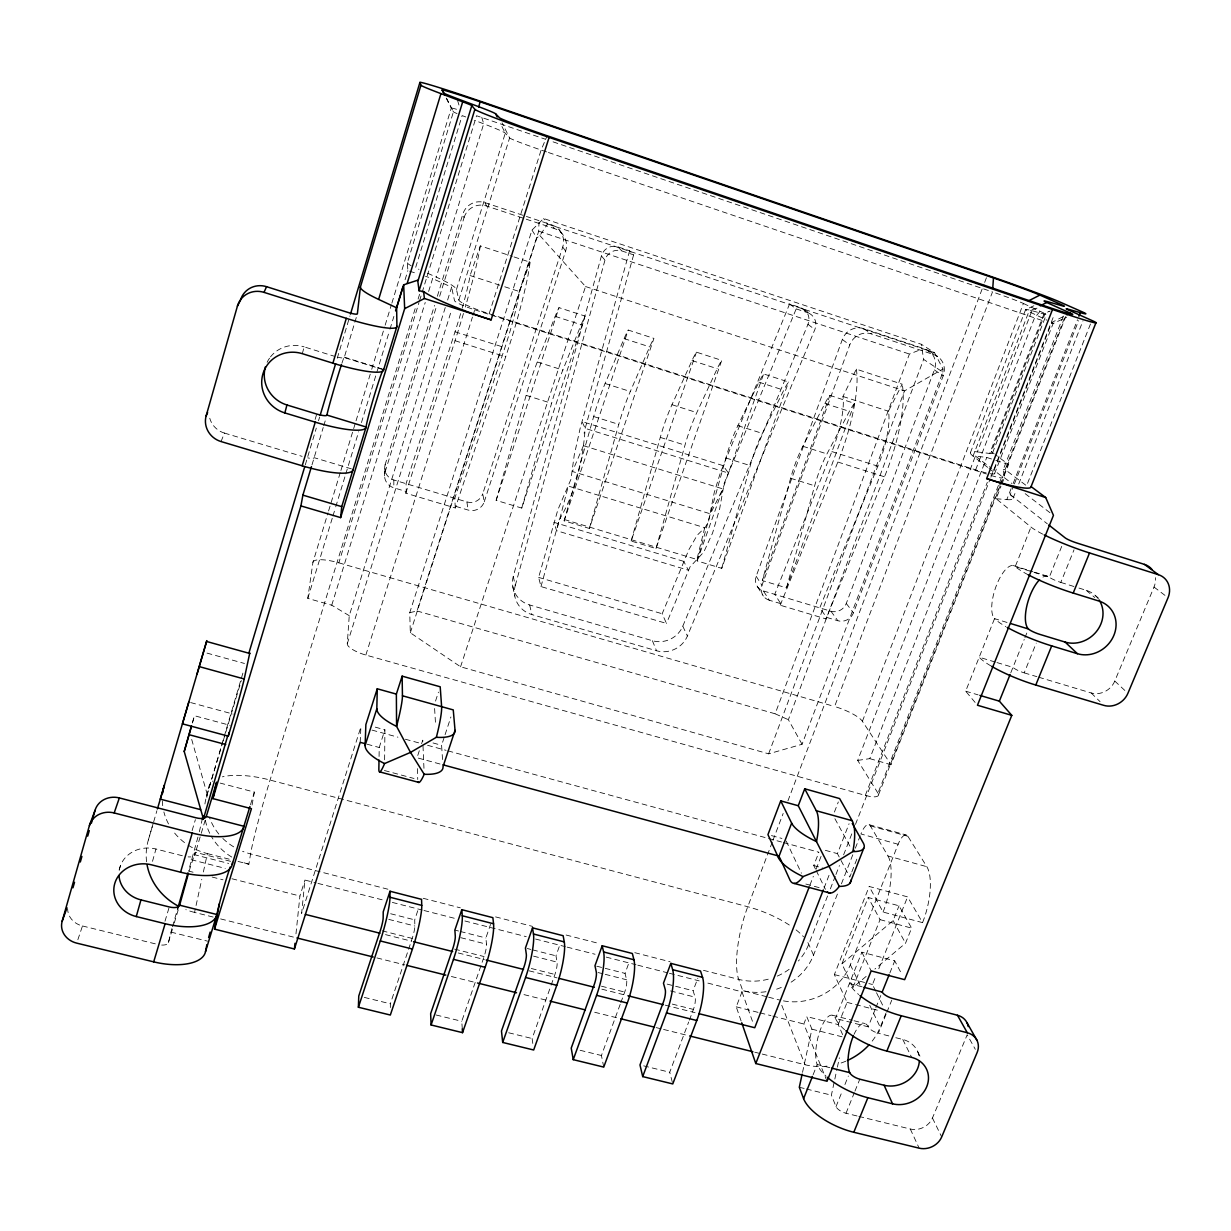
<?xml version="1.0" encoding="UTF-8"?>
<svg xmlns="http://www.w3.org/2000/svg" width="1231" height="1231" viewBox="0 0 1231 1231"><rect width="100%" height="100%" fill="white"/><g stroke="black" fill="none" stroke-linecap="round" stroke-linejoin="round"><path stroke-width="0.75" stroke-dasharray="5 3.75" d="M390.35 1007.543L390.35 1003.788L407.953 951.132M384.626 759.804L384.903 729.783L371.054 725.998M514.066 256.956L530.053 262.203A85.278 8.309 -73 0 1 505.695 356.775L455.285 507.988L405.784 493.185L406.292 491.538L393.843 487.815A13.049 12.649 7.4 0 1 385.103 471.981L385.211 464.395L434.512 305.411M384.549 475.905L384.672 468.257M379.071 756.465L379.225 747.494L384.903 729.783M942.884 372.131L942.977 369.008L934.498 352.651L921.311 344.265L543.61 218.502L531.977 230.105L409.738 612.699L410.323 632.78L460.563 666.787L768.621 753.834L802.058 744.278L942.884 372.131L923.619 359.39L921.311 344.265M409.738 612.699L417.017 610.961L538.716 231.151L538.993 222.211M360.206 742.339L360.868 727.059L301.626 913.464L304.949 880.057L316.105 882.919M230.582 861.315L195.221 852.267L194.79 854.791A9.725 3.985 14.4 0 1 188.112 856.899M998.418 485.368L877.965 793.179A18.557 5.201 21.6 0 1 865.316 795.38L365.838 655.046A19.542 5.786 17.1 0 1 347.28 643.721L349.25 615.685L445.33 307.335M295.979 933.852L299.902 896.014L304.949 880.057M629.61 250.77L580.109 428.557L574.215 455.27L570.969 479.259L557.874 509.726L538.624 577.385L540.994 586.587L666.479 623.425L662.17 613.761L689.021 549.38L697.131 535.316L705.455 527.114L708.548 521.375L714.272 492.415L720.52 472.319L789.594 303.98L800.796 307.704L807.567 312.674A13.11 12.525 -54.8 0 1 814.845 329.554L687.406 636.012A24.897 23.558 -23.7 0 1 656.523 650.753L531.869 614.561A25.266 24.174 -13.5 0 1 515.25 585.587L513.281 576.385L601.42 255.956A13.11 12.879 -71.6 0 1 617.977 246.892L629.61 250.77L633.626 254.863L585.171 428.373C582.94 460.086 575.862 492.323 559.197 519.821M349.25 615.685L331.739 605.206L307.781 598.374L312.905 562.444L328.031 512.773M584.156 433.22L584.34 432.05M238.045 861.438L248.877 864.208L250.585 853.929A59.365 2.985 -74 0 1 270.081 780.054L415.847 306.411M252.093 804.997L254.355 792.087L220.211 783.101M1063.415 316.059L1003.296 469.426L1004.373 477.705L1001.619 484.706M857.022 1115.963L846.005 1113.255A8.94 3.755 24.5 0 1 836.018 1106.623L831.387 1095.175L836.988 1069M837.388 1067.139L839.373 1057.798M558.489 522.729L540.994 586.587M213.163 917.064L194.56 912.417L201.776 879.319M203.377 871.963L207.393 853.591A60.858 55.518 3.7 0 1 187.25 844.558M802.535 1072.339L811.921 1029.162L806.736 1016.575L838.219 1024.592L843.081 1035.656M557.52 527.176L559.366 519.313M199.314 831.787L202.207 819.415M197.96 837.049L188.497 871.04L193.944 872.425M204.931 803.966A60.411 55.195 1.6 0 1 206.608 796.211L243.03 672.634M161.692 945.069A9.602 4.355 13.8 0 0 168.401 942.561L171.94 928.513M302.334 353.682L304.103 346.85L334.063 356.174M515.25 585.587L604.96 260.141A13.326 13.095 -70.2 0 1 621.793 250.939L633.626 254.863M786.501 587.849L814.645 485.799A49.04 13.326 -72.1 0 1 826.97 453.916L849.375 411.354A31.19 8.509 -71.6 0 1 854.483 403.368L829.894 395.397A31.267 8.125 -71.7 0 0 824.893 403.46L802.843 446.268A49.178 12.741 -72.2 0 0 790.625 478.259L762.312 580.57L786.501 587.849L854.483 403.368M721.72 568.337L750.279 465.61A49.394 11.741 -72.3 0 1 762.358 433.404L783.778 390.181A31.406 7.494 -71.9 0 1 788.594 382.025L763.651 373.947A31.498 7.109 -72 0 0 758.927 382.149L737.877 425.649A49.532 11.141 -72.4 0 0 725.905 457.978L697.192 560.936L721.72 568.337L788.594 382.025M192.528 722.643L194.452 715.734L230.074 725.336M152.506 861.331L155.968 849.021L184.435 856.268M631.134 541.04L660.278 437.405A49.902 9.494 -72.6 0 1 671.972 404.722L692.007 360.545A31.729 6.063 -72.3 0 1 696.438 352.158L721.751 360.375L656.015 548.534L631.134 541.04L696.438 352.158M656.015 548.534L684.99 445.145A49.763 10.125 -72.5 0 1 696.808 412.6L717.211 368.685A31.637 6.463 -72.2 0 1 721.751 360.375M564.121 520.836L593.681 416.524A50.271 7.801 -72.8 0 1 605.113 383.503L624.102 338.617A31.975 4.986 -72.5 0 1 628.225 330.062L653.923 338.387L589.372 528.453L564.121 520.836L628.225 330.062M589.372 528.453L618.762 424.387A50.132 8.448 -72.7 0 1 630.303 391.489L649.676 346.88A31.883 5.401 -72.4 0 1 653.923 338.387M521.744 508.08L551.58 403.322A50.502 6.724 -72.9 0 1 562.844 370.069L581.14 324.738A32.114 4.293 -72.7 0 1 585.079 316.09L558.997 307.642A32.206 3.878 -72.8 0 0 555.181 316.352L537.285 361.96A50.64 6.063 -73 0 0 526.145 395.351L496.139 500.355L521.744 508.08L585.079 316.09M172.448 926.712L177.633 908.755M146.597 861.792A65.166 58.903 2.8 0 1 148.336 840.004L153.152 823.554M153.66 821.893L156.891 810.752M148.336 840.004L152.613 825.447M192.313 723.012L194.452 715.734M164.985 921.265L169.263 906.955M192.098 830.617L195.39 819.631M315.136 419.417L316.736 414.062M305.288 464.872L316.305 428.096M318.521 420.74L319.614 417.063M337.248 358.236L349.927 315.936M206.608 796.211L222.58 742.939M223.134 741.108L225.335 733.753M225.889 731.922L241.307 680.497M189.143 870.979L195.221 852.267M168.401 942.561L173.756 924.773M174.279 922.988L179.634 905.2M205.192 820.154L194.79 854.791L228.658 863.439M311.997 464.81L323.214 427.511M323.753 425.726L325.876 418.632M356.282 317.49L344.234 357.559A30.544 0.785 -73.5 0 0 341.91 363.253M328.585 510.942L340.356 472.319M340.91 470.473L355.482 422.648M356.036 420.817L371.162 371.147M371.716 369.315L384.611 327.015M385.165 325.169L391.335 304.934M391.889 303.103L451.269 108.128L446.268 98.28M407.769 269.05L407.384 262.803L453.439 111.806L446.545 98.188M307.781 598.374L332.385 517.805M332.939 515.974L335.186 508.649M335.74 506.818L345.249 475.689M345.803 473.858L358.667 431.742M361.452 422.587L389.411 331.047M389.965 329.216L393.889 316.398M405.076 279.776L407.861 270.62M250.493 804.689L254.355 792.087M418.109 299.071L419.802 293.563M312.905 562.444A26.282 6.909 16.9 0 1 338.833 562.829L418.986 302.626M419.556 300.795L476.551 115.729L545.595 139.303M331.739 605.206L425.234 302.457M428.634 291.439L432.589 278.606L425.526 276.313M986.185 472.889A28.867 3.339 20.1 0 1 975.629 469.873L489.153 313.751A30.375 3.724 18.4 0 1 458.855 300.041L456.455 289.531A69.552 8.171 18.1 0 0 436.282 277.129L483.706 123.823L481.183 115.252M437.344 296.271L462.856 214.04A17.834 17.542 68.7 0 1 484.937 202.653L524.591 215.84M385.103 471.981L436.805 305.426M439.636 296.286L464.072 217.579L462.856 214.04M447.622 299.995L451.623 287.146L432.589 278.606M456.455 289.531L505.279 133.179L500.448 123.469M347.28 643.721L451.639 309.797M458.855 300.041L509.603 137.949L502.079 122.854M119.115 870.086L120.823 864.716M365.838 655.046L472.442 317.106M473.027 315.29L474.751 309.797A20.45 2.524 18.4 0 1 454.501 300.626L451.623 287.146M489.153 313.751L541.132 150.028L547.133 135.764M410.323 632.78L536.87 237.875L539.886 235.567L547.549 223.98L543.61 218.502M455.285 507.988L454.778 498.293L504.895 347.634A51.133 4.986 -73 0 0 519.374 291.532L530.053 262.203M460.64 313.582A51.41 3.724 -73.2 0 1 455.039 331.801L406.061 483.675L406.292 491.538M405.784 493.185L455.039 340.71A85.724 6.217 -73.2 0 0 464.364 310.397M455.809 506.356L468.119 510.049A12.895 12.51 -4.1 0 0 484.245 501.802L482.752 493.816L562.736 247.062A17.619 17.388 89.4 0 0 551.626 224.827L526.391 216.441M484.245 501.802L565.629 251.124A17.911 17.68 -89.3 0 0 554.35 228.535L551.626 224.827M496.139 500.355L558.997 307.642M419.309 750.725L417.017 757.757L441.021 764.282M421.618 743.678L422.772 740.154L422.925 743.939M435.528 701.085L438.451 692.145M460.563 666.787L585.541 286.531L539.886 235.567M442.545 759.542L441.59 745.294L444.499 736.446M445.083 734.676L450.915 716.981M408.569 949.316L412.2 938.422A9.525 1.277 -75.1 0 0 414.862 926.02L414.709 919.865L418.709 907.893M77.861 939.699L82.477 925.974A19.696 17.48 5.6 0 1 67.628 908.97M462.21 308.135A51.41 3.724 -73.2 0 0 470.073 275.544L480.321 245.892L512.296 256.371M462.287 1028.87L461.763 1021.284L484.106 956.579A9.448 1.6 -75.5 0 0 486.507 944.208L485.876 937.976L490.538 924.435M551.134 985.139L554.935 974.46A9.386 1.923 -75.8 0 0 557.074 962.119L555.981 955.825L560.151 944.085M697.192 560.936L763.651 373.947M532.792 1043.442L532.115 1038.518L550.503 986.908M780.808 603.667L769.313 600.236L763.42 590.957A12.279 11.571 -32.6 0 1 756.173 576.277L842.327 339.51A17.096 16.188 -53.1 0 1 863.67 328.615L925.112 349.05L933.837 354.62A17.28 16.172 -51.6 0 1 943.208 375.84L853.452 612.853A12.387 11.541 -34.6 0 1 837.865 620.747L826.509 617.346L819.754 607.868L877.857 466.195A49.148 13.972 -71.7 0 0 888.428 411.231L902.169 384.195L856.33 369.162L842.943 396.474A49.394 12.91 -71.9 0 1 831.894 451.592L774.745 594.358L780.808 603.667L780.239 605.221L825.924 618.901L884.489 476.812A81.954 23.312 -71.7 0 0 902.169 384.195M762.312 580.57L829.894 395.397M769.313 600.236A12.464 11.741 -32.4 0 1 761.974 585.341L849.744 344.957A17.372 16.434 -52.7 0 1 871.425 333.893L933.837 354.62M620.824 1002.65L624.702 992.078A9.309 2.216 -76.2 0 0 626.594 979.768L625.056 973.398L629.303 961.78M603.744 1067.092L601.436 1055.506L620.178 1004.404M417.017 610.961L775.145 713.795L909.417 354.036L921.434 349.342M768.621 753.834L904.508 390.904L942.977 369.008M825.924 618.901L826.509 617.346M802.058 744.278L788.379 719.72L923.619 359.39M689.36 1020.191L693.422 1009.435A9.248 2.524 -76.6 0 0 695.084 997.156L693.115 990.724L697.839 978.183M763.42 590.957L830.94 611.238A12.202 11.387 -34.8 0 0 846.282 603.467L934.375 369.931A17.003 15.941 -51.9 0 0 925.112 349.05M672.341 1082.249L669.726 1072.247L688.683 1021.992M772.268 842.158L747.756 906.739A56.334 16.711 -76.1 0 0 738.708 979.384L742.708 990.586L766.79 996.741M772.945 840.358L783.162 813.445M787.917 800.889L983.969 284.207M984.662 282.407L987.385 275.236M1000.172 485.937L891.013 764.713L862.392 721.304A24.774 6.232 21 0 0 834.587 706.517L992.494 291.932L552.857 141.78M741.124 1021.007L736.246 1006.82L741.985 991.832L706.656 982.8M862.392 721.304L1023.423 303.472A26.19 0.892 19.5 0 0 994.248 292.532M970.382 452.762L1025.623 309.627L1034.809 305.334M815.414 868.948L813.737 865.547L818.877 852.237M834.418 812.06L838.326 801.935M987.631 467.334L973.044 456.085L1028.901 311.566L1036.994 307.442M877.965 793.179L857.684 760.389L975.414 456.055L986.754 457.455L994.033 459.794M973.044 456.085A64.766 7.124 20.3 0 1 977.322 451.9L1031.947 310.72L1036.994 308.104M809.89 885.227L813.337 876.318M816.091 869.194L821.616 854.945M975.629 469.873L1034.532 317.89L1041.272 309.889M857.684 760.389L869.778 758.65L986.754 457.455M977.322 451.9L989.739 453.47L1043.934 313.997L1048.95 311.412M989.739 453.47A26.636 2.847 20.1 0 0 991.37 451.746L1045.057 313.613L1050.166 311.012M992.525 452.946L1046.427 314.351M824.031 888.136L829.602 873.81M839.203 856.991L837.434 853.637L849.067 823.754M865.316 795.38L987.324 482.321M827.571 895.983L808.736 944.315A55.78 49.963 -21.7 0 1 798.396 960.98M830.371 888.828L835.249 876.303M835.941 874.502L839.434 865.562M843.62 854.822L852.698 831.556M855.483 824.385L990.186 478.936M990.893 477.151L1054.398 314.274M990.17 473.72A28.867 3.339 20.1 0 0 993.479 471.842L1051.736 322.46L1065.169 315.628M994.494 473.797L1053.151 323.491L1066.646 317.259M791.118 982.169A56.426 50.44 -21.7 0 0 813.537 955.118L837.926 892.767M841.419 883.858L854.653 850.005M855.345 848.221L860.223 835.757M999.126 483.583L1001.926 476.428L993.094 469.642M1090.466 324.03L1026.577 485.783L1005.112 469.611L1064.923 316.782M878.503 794.811L1002.788 477.351M1003.727 475.104L1065.831 316.459M1000.88 484.137L1008.574 464.487L995.664 454.931M1042.688 534.116A48.301 6.34 20.7 0 1 1030.978 527.037L996.141 498.724L1000.941 486.46M851.144 873.671L849.79 877.103L840.096 858.669M851.806 871.963L857.176 858.284M996.141 498.724L1006.804 499.617L1012.405 485.383M1013.113 483.598L1077.525 319.768M221.057 441.56L224.411 433.066A20.989 20.019 24.3 0 1 209.762 418.232M1006.804 499.617A61.919 7.678 20.2 0 0 1010.205 494.585L1013.698 485.706M1014.39 483.937L1078.618 320.675M827.032 1081.233L803.828 1023.992L806.736 1016.575M1013.128 498.155L1015.929 491.061M1018.729 483.968L1083.003 320.783M838.219 1024.592L847.082 1002.373L834.372 974.583L869.194 886.474L907.601 896.876L922.542 922.635L883.073 912.048L869.194 886.474M866.147 976.414L853.021 987.477L841.912 963.873L868.178 897.491L899.03 905.816L911.617 928.112L905.524 943.223L874.902 969.028M783.47 1000.88A56.195 50.025 -22.9 0 0 850.329 964.75L898.138 844.266A16.418 5.863 -75.4 0 1 907.893 836.28L926.835 866.686A42.516 15.634 -76.1 0 1 922.542 922.635M813.106 1074.755L817.184 1064.507A27.113 9.186 -77.5 0 1 820.862 1028.439A27.113 9.186 -77.5 0 1 835.495 1018.468L861.869 952.194L894.737 960.857L902.185 974.967M975.106 702.424L965.673 691.191L994.54 618.639A28.405 10.54 -72.1 0 1 996.679 584.756A28.405 10.54 -72.1 0 1 1015.252 566.568L1030.978 527.037M853.021 987.477L880.042 919.649L868.178 897.491M841.912 963.873L893.106 920.603L899.03 905.816M780.239 605.221L837.849 462.04A82.369 21.527 -71.9 0 0 856.33 369.162M875.703 991.078L872.456 984.508L875.98 975.737M878.796 968.735L907.601 896.876M836.018 1106.623L842.189 1091.328M844.928 1084.542L848.344 1076.032M875.179 1009.435L868.178 1026.808A27.02 9.586 -77.7 0 0 854.022 1034.394M875.872 1007.697L880.78 995.525M889.859 972.982L894.737 960.857M1010.82 672.711L1024.223 639.443M1024.931 637.704L1027.731 630.718M1061.707 546.395L1049.304 577.17A28.298 11.002 -72 0 0 1039.303 580.016M872.179 1041.118A59.888 52.671 -22.9 0 0 880.242 1027.193L886.212 1012.451M846.005 1113.255L854.268 1092.82M854.96 1091.112L859.792 1079.187M888.828 1035.917L878.38 1033.255L886.135 1014.082M886.843 1012.344L891.767 1000.141M996.972 662.57L1012.975 667.371A9.494 1.877 21.5 0 0 1024.207 672.865L1036.24 643.121M1028.208 574.8A48.04 7.278 21 0 1 1015.252 566.568L1049.304 577.17A9.602 1.462 21 0 0 1060.814 582.417L1074.001 549.842M789.594 303.98L796.195 308.889L724.228 483.26L719.643 508.849L712.58 533.023L703.763 552.057L689.991 566.983L666.479 623.425M513.281 576.385A24.866 23.82 -13.3 0 0 529.653 604.96L652.399 640.705A24.512 23.22 -23.7 0 0 682.79 626.194L807.967 324.322A12.895 12.341 -55.3 0 0 800.796 307.704M858.853 1116.409L910.294 1129.027A17.542 15.064 -24.1 0 0 932.452 1118.01L967.181 1034.779L975.306 1049.304M1038.687 677.204L1091.174 692.945A18.834 16.819 -39.2 0 0 1114.778 681.066L1154.016 587.049A19.173 17.157 -43.4 0 0 1155.386 577.678M1003.296 469.426L1005.112 469.611M82.477 925.974L156.183 944.054M364.33 997.402L390.35 1003.788M436.143 1015.006L461.763 1021.284M508.68 1032.778L532.115 1038.518M580.124 1050.289L601.436 1055.506M643.69 1065.861L669.726 1072.247M170.909 932.113L207.577 941.161M799.304 1087.25L804.643 1088.573M806.428 1089.004L831.387 1095.175M829.832 1067.677L817.184 1064.507A44.901 18.111 24.2 0 0 826.047 1076.14M220.611 918.911L295.055 937.499M376.948 957.933L404.876 964.889M451.392 976.506L475.597 982.538M523.991 994.617L548.18 1000.649M594.711 1012.267L618.901 1018.299M656.123 1027.593L661.709 1028.978M663.571 1029.439L687.775 1035.486M754.772 1052.197L760.358 1053.598M762.22 1054.059L805.028 1064.738A59.888 52.671 -22.9 0 0 829.602 1065.8M385.534 934.621L411.646 941.207M458.255 952.963L484.368 959.549M529.115 970.828L557.089 977.891M601.851 989.17L626.087 995.294M665.248 1005.158L695.084 1012.682M231.936 878.749L299.902 896.014M736.246 1006.82L758.158 1012.39M759.989 1012.851L770.945 1015.637M772.776 1016.098L803.828 1023.992M388.765 919.388L414.862 926.02M460.809 937.683L486.507 944.208M533.562 956.148L557.074 962.119M598.097 972.536L603.436 973.89M605.221 974.337L626.594 979.768M670.51 990.924L695.084 997.156M212.132 877.041L223.042 879.811M811.921 1029.162L842.004 1036.779M382.164 930.836L412.2 938.422M454.624 949.132L484.106 956.579M531.33 968.505L554.935 974.46M601.451 986.2L624.702 992.078M672.295 1004.096L693.422 1009.435M207.393 853.591L230.828 859.592M768.636 997.218L779.746 1000.064M317.967 883.396L384.918 900.507M392.35 902.415L422.11 910.032M423.972 910.494L455.593 918.588M464.887 920.973L526.253 936.668M535.562 939.038L565.306 946.654M567.168 947.131L595.065 954.256M606.221 957.118L635.981 964.719M637.843 965.196L667.602 972.813M669.449 973.29L699.208 980.892M832.341 1015.206L852.252 1020.284M854.052 1020.745L864.916 1023.53M895.814 1037.702L902.785 1039.472A26.574 23.066 -24.2 0 1 919.08 1056.306M191.174 859.684L225.258 868.378M390.642 913.741L414.709 919.865M454.87 930.082L458.517 931.021M460.348 931.482L485.876 937.976M527.237 948.501L530.838 949.424M532.623 949.87L555.981 955.825M596.743 966.197L625.056 973.398M667.171 984.123L693.115 990.724M847.082 1002.373L879.103 1010.62M387.934 889.228L250.585 853.929A59.688 54.61 1.8 0 1 242.615 851.313M423.187 898.291L460.317 907.832M495.585 916.895L532.7 926.435M566.106 935.021L599.512 943.608M634.781 952.671L670.049 961.734M703.455 970.32L738.708 979.384A55.78 49.963 -21.7 0 0 769.421 978.876M834.372 974.583L867.024 983.092M868.84 983.554L872.456 984.508M862.146 986.847L849.39 983.538A45.409 16.465 23.6 0 0 858.669 994.525M880.042 919.649L911.617 928.112M384.411 770.514L414.031 778.484M805.843 884.043L820.092 887.89M367.13 744.216L379.225 747.494M813.737 865.547L822.37 867.886M190.651 702.562L233.213 714.103M433.035 742.955L441.59 745.294M771.452 835.587L781.931 838.449M825.355 850.329L837.434 853.637M371.993 730.091L397.936 737.184M405.353 739.216L420.171 743.262M427.588 745.294L446.114 750.356M447.961 750.864L766.698 837.972M768.559 838.48L781.531 842.019M783.378 842.527L818.6 852.144M898.138 844.266L860.931 833.972A16.48 5.57 -75.3 0 1 870.348 825.863L887.982 855.991L926.835 866.686M207.008 653.107L244.477 663.463M869.178 824.693L906.662 835.095M870.348 825.863L907.893 836.28M869.778 758.65L891.013 764.713M338.833 562.829L834.587 706.517M538.624 577.385L662.17 613.761M965.673 691.191L978.091 694.869M385.211 464.395A12.849 12.464 8.1 0 0 393.812 479.998L466.888 501.925A12.679 12.325 -3.6 0 0 482.752 493.816M351.374 468.842L314.151 457.67A10.248 2.185 17 0 1 307.719 457.87M995.202 662.032L979.199 657.231A47.47 9.371 21.5 0 0 991.601 666.325M224.411 433.066L302.118 456.362M1024.207 672.865L1036.871 676.665M1007.035 622.455L994.54 618.639A47.717 8.479 21.3 0 0 1005.742 626.564M344.188 357.128L383.457 369.346M1013.267 565.552L1032.932 571.692M1034.717 572.246L1047.227 576.139M383.626 369.823L344.234 357.559A10.387 1.708 17.5 0 1 337.894 357.236M1060.814 582.417L1077.156 587.51M1078.972 588.064L1086.234 590.326A28.605 25.759 -41 0 1 1098.037 598.466M526.145 395.351L551.58 403.322M593.681 416.524L618.762 424.387M660.278 437.405L684.99 445.145M725.905 457.978L750.279 465.61M790.625 478.259L814.645 485.799M455.039 340.71L505.695 356.775M837.849 462.04L884.489 476.812M455.039 331.801L504.895 347.634M831.894 451.592L877.857 466.195M537.285 361.96L562.844 370.069M605.113 383.503L630.303 391.489M671.972 404.722L696.808 412.6M737.877 425.649L762.358 433.404M802.843 446.268L826.97 453.916M474.751 309.797L986.462 473.997M409.631 271.189L416.694 273.467M995.848 460.379L1008.574 464.487M470.073 275.544L502.94 286.208M504.756 286.792L519.374 291.532M842.943 396.474L888.428 411.231M555.181 316.352L581.14 324.738M624.102 338.617L649.676 346.88M692.007 360.545L717.211 368.685M758.927 382.149L783.778 390.181M824.893 403.46L849.375 411.354M585.541 286.531L904.508 390.904M538.716 231.151L909.417 354.036M547.549 223.98L934.498 352.651M464.072 217.579A18.126 17.834 68.8 0 1 486.537 205.992L554.35 228.535M796.195 308.889L807.567 312.674M546.595 151.89L541.132 150.028A31.006 1.262 19 0 1 509.603 137.949L505.279 133.179A70.983 2.754 18.9 0 0 483.706 123.823L474.72 120.392M548.41 152.506L1034.532 317.89A29.436 1.123 19.6 0 0 1045.15 321.383M465.749 116.96L462.148 115.591L415.539 267.835L418.986 269.389M775.145 713.795L788.379 719.72M427.634 273.267L436.282 277.129M1023.423 303.472L1045.057 313.613A27.128 0.954 19.5 0 1 1043.934 313.997L1031.947 310.72A65.997 2.4 19.6 0 0 1028.901 311.566L1046.842 320.137M928.866 350.897L937.637 356.513M934.375 369.931L943.208 375.84M863.67 328.615L871.425 333.893M804.32 309.581L811.152 314.582M842.327 339.51L849.744 344.957M991.37 451.746L994.233 453.87M1154.016 587.049L1166.634 596.635M807.967 324.322L814.845 329.554M1004.373 477.705L1011.805 483.414M1025.177 493.677L1051.951 514.219M975.414 456.055L991.617 468.503M989.093 468.472L993.479 471.842M1010.205 494.585L1047.335 523.821M1095.621 595.789L1098.498 598.189M1086.234 590.326L1094.79 597.512M1114.778 681.066L1126.596 692.084M1091.174 692.945L1100.052 701.655M617.977 246.892L621.793 250.939M601.42 255.956L604.96 260.141M846.282 603.467L853.452 612.853M559.182 229.828L562.013 233.613M830.94 611.238L837.865 620.747M562.736 247.062L565.629 251.124M756.173 576.277L761.974 585.341M757.527 586.802L763.343 596.019M531.977 230.105L536.87 237.875M893.106 920.603L905.524 943.223M834.91 818.707L851.052 848.282M917.711 1051.674L921.019 1058.245M861.869 952.194L871.163 970.905M902.785 1039.472L911.648 1057.383M876.503 992.725L882.981 1005.865M816.245 870.64L825.432 889.321M932.452 1118.01L941.684 1136.967M850.329 964.75L861.654 988.37M869.732 1005.25L880.242 1027.193M484.937 202.653L486.537 205.992M786.224 841.096L801.427 873.21M682.79 626.194L687.406 636.012M910.294 1129.027L919.142 1148.169M813.537 955.118L808.736 944.315A56.164 20.404 21.9 0 0 806.644 940.638M652.399 640.705L656.523 650.753M781.793 1005.312L805.028 1064.738M741.985 991.832L753.48 1024.146M457.517 100.25L459.055 105.358M191.697 739.431L207.731 796.226M529.653 604.96L531.869 614.561M512.819 586.695L514.773 596.05M466.888 501.925L468.119 510.049M434.605 708.502L435.651 725.767M423.002 745.832L423.972 768.575M417.371 768.621L417.74 779.485M393.812 479.998L393.843 487.815M781.285 987.4A56.426 50.44 -21.7 0 1 773.76 990.047M765.99 991.709A56.426 50.44 -21.7 0 1 742.708 990.586M789.163 969.305A55.78 49.963 -21.7 0 1 776.869 976.275M789.286 925.02A56.164 20.404 21.9 0 0 747.756 906.739L270.081 780.054A59.473 22.543 15.7 0 0 222.411 776.823M796.072 929.897A56.164 20.404 21.9 0 1 803.566 936.806M456.516 109.267A27.867 1 19 0 0 451.269 108.128L453.439 111.806A28.882 1.077 19 0 0 457.563 113.791M1001.926 476.428A19.373 2.247 20.2 0 1 990.109 475.166M411.139 265.711A28.328 3.185 18.3 0 1 407.384 262.803M1051.736 322.46A29.436 1.123 19.6 0 1 1051.782 323.276M233.675 846.851A59.688 54.61 1.8 0 1 222.103 837.711M218.856 834.095A59.688 54.61 1.8 0 1 209.516 817.507M206.87 797.426A59.688 54.61 1.8 0 1 208.87 786.624A59.473 22.543 15.7 0 1 212.655 781.07M844.604 1029.732A45.193 17.172 23.8 0 1 835.495 1018.468L868.178 1026.808A9.032 3.431 23.8 0 0 878.38 1033.255M267.127 362.314A31.39 30.267 26.4 0 1 269.527 358.19M270.481 356.913A31.39 30.267 26.4 0 1 304.103 346.85M887.982 855.991A42.685 14.864 -75.9 0 1 883.073 912.048M248.877 864.208A60.411 55.195 1.6 0 1 240.799 861.562M231.751 857.053A60.411 55.195 1.6 0 1 211.24 836.172M209.732 833.325A60.411 55.195 1.6 0 1 205.269 819.738M184.527 842.604A60.858 55.518 3.7 0 1 172.879 830.833M168.524 823.939A60.858 55.518 3.7 0 1 163.877 811.952M162.707 805.674A60.858 55.518 3.7 0 1 162.338 800.904M194.56 912.417A65.166 58.903 2.8 0 1 185.835 909.632M845.805 1061.214A59.888 52.671 -22.9 0 1 837.834 1064.015M480.321 245.892A85.724 6.217 -73.2 0 1 465.349 307.027M119.269 870.055A29.452 26.42 4.6 0 1 155.968 849.021M704.732 527.699L696.9 559.474L559.951 518.189L568.337 486.076L704.732 527.699M583.432 445.684L572.415 471.488L710.441 513.85L722.782 488.892L583.432 445.684M683.713 561.367L553.965 522.329L556.612 530.699L688.406 570.245L683.713 561.367M723.105 465.641L582.032 421.541L585.171 428.373L728.475 473.073L723.105 465.641"/><path stroke-width="1.5" d="M358.39 1007.25L380.271 940.946A33.452 3.97 -74.9 0 0 389.996 897.245L390.012 891.244L421.556 899.338L421.756 905.37A33.329 4.478 -75.1 0 1 412.431 949.039L390.335 1015.036L358.39 1007.25L358.76 996.048L380.394 930.39A9.556 1.139 -74.9 0 0 383.164 917.972L383.226 911.848L390.012 891.244M379.01 760.05L378.856 769.006A40.792 4.062 -74.2 0 0 384.58 763.559L410.508 752.403L436.359 737.292A40.808 13.187 17.5 0 0 455.039 730.352L453.254 709.902L402.445 695.777L402.137 676.142L440.206 686.79L441.621 706.656A40.623 4.847 -74.3 0 1 436.359 737.292M384.58 763.559A40.608 13.88 17.4 0 1 365.099 745.509L376.824 708.794L377.255 688.791L396.367 694.099L396.582 726.367L410.508 752.403L424.203 774.268A40.623 4.847 -74.3 0 1 418.109 781.808M365.115 745.509L365.869 724.567L377.255 688.791M992.74 288.439L993.463 277.96L480.075 101.804A41.885 1.216 19 0 0 442.114 90.048L444.606 94.987M311.458 466.595L302.888 495.139L300.918 505.91L340.633 517.605L341.741 506.633L366.115 427.019A30.421 1.4 -73.5 0 1 373.285 398.89A30.421 1.4 -73.5 0 1 382.918 370.162M219.441 903.631L214.533 929.143L294.409 948.978L294.994 943.3M420.94 85.185A67.536 2.047 19 0 0 440.944 93.618L462.702 101.804A30.467 0.954 19 0 1 471.812 105.635L474.874 109.374A72.537 2.385 19.1 0 0 549.118 137.41L1052.52 309.504A68.844 2.139 19.5 0 0 1091.882 320.475L1067.708 309.673A28.328 0.831 19.6 0 1 1068.631 309.335L1080.326 312.643A63.427 1.816 19.5 0 0 1082.111 311.797L1059.291 301.733A61.242 1.708 19.5 0 0 987.385 275.236L479.136 100.804A65.166 1.908 19 0 0 419.909 82.431L420.94 85.185L360.406 287.023L357.375 313.843A10.433 1.493 17.8 0 1 347.219 312.197L266.558 286.685A21.358 20.512 35 0 0 240.507 300.133L237.429 306.088L206.162 415.816A21.419 20.388 23.6 0 0 221.057 441.56L302.18 465.795A51.24 10.956 17 0 0 353.143 469.38M188.805 702.07L182.434 723.843L228.258 736.153A45.732 1.062 -73.8 0 0 244.215 678.989L249.785 652.922M89.417 825.555A20.311 18.25 7 0 1 114.175 812.952L192.251 833.064A48.855 19.111 14.7 0 0 243.892 826.278L206.285 816.507A9.771 3.816 14.7 0 1 195.944 817.784L119.345 797.934A19.927 17.957 7.3 0 0 95.064 810.306L89.417 825.555L62.15 921.265A20.065 17.757 5.4 0 0 76.707 943.131L153.69 961.857A48.04 21.758 13.7 0 0 205.5 951.671L206.885 944.669M802.135 1074.201L799.304 1087.25L803.597 1098.652A44.701 18.788 24.5 0 0 853.806 1132.274L919.142 1148.169A17.834 15.264 -24.1 0 0 941.684 1136.967L977.122 1052.536A18.065 15.618 -26.3 0 0 967.289 1032.747L957.472 1015.252L892.475 998.403A9.079 3.293 23.6 0 1 882.181 992.048L863.962 987.324M228.258 736.153L229.089 732.476M214.533 929.143L251.447 808.69L212.901 798.611L216.625 782.147L206.285 816.507M191.236 726.644L184.219 751.479L203.392 818.969L227.72 735.799M202.207 819.415L203.023 815.891M203.392 818.969L204.208 815.491M118.992 875.58A29.452 26.42 4.6 0 0 140.95 899.892L169.263 906.955A9.648 4.201 14.1 0 0 179.634 905.2L188.328 873.779M478.751 107.02L480.075 101.804M286.946 404.984L316.736 414.062A10.294 1.985 17.2 0 0 326.954 415.078L366.115 427.019A51.517 9.925 17.2 0 1 315.244 422.156L284.853 412.924L286.946 404.984A31.39 30.267 26.4 0 1 265.434 366.761M184.219 751.479L191.559 726.09M230.182 867.086A28.913 1.216 -74.1 0 0 216.871 914.51A48.271 20.989 14.1 0 1 165.123 923.712L136.272 916.556L140.95 899.892M72.952 887.828L74.537 882.288M80.323 861.992L81.908 856.453M87.693 836.141L89.278 830.602M91.371 823.216L95.064 810.306M208.608 937.53L210.147 932.082M177.633 908.755L187.974 872.841M157.43 808.921L164.385 785.163A60.858 55.518 3.7 0 0 162.738 792.964M197.022 674.142L206.823 640.643L160.307 799.15L200.607 809.644M153.69 961.857L165.123 923.712M136.272 916.556A30.021 26.836 4.3 0 1 114.791 883.412A30.021 26.836 4.3 0 1 151.521 864.839L180.542 872.194L192.251 833.064M302.18 465.795L315.244 422.156M332.893 363.176L346.311 318.337A52.21 7.448 17.8 0 0 396.921 326.353L383.626 369.823A51.917 8.525 17.5 0 1 332.893 363.176L302.334 353.682A32.006 30.852 25.5 0 0 262.926 373.885A32.006 30.852 25.5 0 0 284.853 412.924M249.093 652.415L304.734 466.703M320.168 415.232L335.601 363.745M350.481 314.105L419.909 82.431M212.901 798.611L300.918 505.91M396.921 326.353L396.628 307.812L378.64 299.41L440.944 93.618M395.566 310.904L402.829 287.1M396.628 307.812L403.66 284.823L417.678 280.222L419.079 290.778L423.618 291.547A70.906 8.679 18.4 0 0 491.107 319.86L549.118 137.41M407.169 283.392L462.702 101.804M205.5 951.671L216.871 914.51L179.634 905.2M180.542 872.194A48.609 19.927 14.4 0 0 232.228 864.362L249.939 806.49M340.633 517.605L404.66 308.658L403.66 284.823M418.094 280.576L471.812 105.635M419.079 290.778L474.874 109.374M294.409 948.978L360.206 742.339L365.392 743.739M396.367 694.099L402.137 676.142M455.039 730.352L443.022 766.667A40.608 13.88 17.4 0 1 424.203 774.268M461.81 909.678L454.87 930.082L455.301 936.283A9.479 1.462 -75.3 0 1 452.777 948.67L430.65 1013.652L431.096 1024.977L462.548 1032.655L485.152 967.32A33.083 5.616 -75.5 0 0 493.554 923.773L492.877 917.664L461.81 909.678L462.271 915.756A33.191 5.124 -75.3 0 1 453.47 959.349L431.096 1024.977M114.175 812.952L119.345 797.934M532.531 927.851L525.437 948.039L526.329 954.317A9.417 1.785 -75.7 0 1 524.083 966.674L501.479 1031.009L502.694 1042.442L533.685 1049.997L556.766 985.323A32.837 6.709 -75.8 0 0 564.275 941.9L563.136 935.714L532.531 927.851L533.469 934.006A32.945 6.232 -75.7 0 1 525.575 977.476L502.694 1042.442M62.15 921.265L67.013 907.801M602.19 945.747L594.973 965.735L596.312 972.075A9.34 2.093 -76.1 0 1 594.296 984.4L571.23 1048.104L573.231 1059.645L603.744 1067.092L627.287 1003.05A32.591 7.771 -76.2 0 0 633.934 959.749L632.349 953.486L602.19 945.747L603.59 951.963A32.698 7.309 -76.1 0 1 596.573 995.325L573.231 1059.645M670.833 963.381L663.463 983.184L665.248 989.586A9.279 2.385 -76.5 0 1 663.478 1001.865L639.982 1064.953L642.705 1076.586L672.772 1083.926L696.761 1020.514A32.345 8.817 -76.6 0 0 702.562 977.337L700.531 971.013L670.833 963.381L672.665 969.674A32.452 8.371 -76.5 0 1 666.494 1012.913L642.705 1076.586M850.79 880.242A39.023 12.649 21.8 0 1 839.25 886.382L798.257 805.736L780.731 800.873L767.944 834.618L778.454 857.73A39.023 12.649 21.8 0 0 803.027 876.595L829.032 866.27L852.852 851.575A39.207 12.002 21.7 0 0 863.208 842.881L852.267 823.477M778.454 857.73L791.641 823.139L780.731 800.873M798.257 805.736L804.72 788.794L839.619 798.565L852.144 820.692A38.869 12.741 -75.4 0 1 852.852 851.575M809.198 887.012L754.757 1027.731L698.808 1013.636M979.861 695.392L999.357 701.162L1011.79 715.349L904.662 979.661L871.163 970.905L827.032 1081.233L755.788 1063.538L823.324 889.921M1011.79 715.349L977.46 705.24L1053.444 515.358L1045.704 497.539L986.662 478.613L1052.52 309.504M850.175 882.858L863.7 848.374M1078.925 316.213L1080.326 312.643M1045.704 497.539L1031.086 486.584L1095.913 322.861M803.597 1098.652L812.429 1076.463M882.181 992.048L889.151 974.721M999.357 701.162L1010.112 674.48M853.806 1132.274L867.87 1097.713L892.567 1103.822A27.036 23.374 -24.2 0 0 926.712 1086.758A27.036 23.374 -24.2 0 0 911.648 1057.383L886.843 1051.089A45.193 17.172 23.8 0 1 845.835 1030.793M886.843 1051.089L901.23 1015.729L967.289 1032.747M991.601 666.325A47.47 9.371 21.5 0 0 1035.779 685.036L1051.705 645.89L1077.448 653.707A29.129 26.174 -40.8 0 0 1113.901 635.288A29.129 26.174 -40.8 0 0 1099.068 601.097L1073.201 593.065A48.04 7.278 21 0 1 1028.208 574.8M1073.201 593.065L1089.527 552.95L1158.386 574.677A19.527 17.434 -43.2 0 1 1168.034 597.712L1127.904 693.299A19.188 17.08 -39.1 0 1 1103.868 705.378L1035.779 685.036M237.429 306.088A21.789 20.912 34.3 0 1 264.003 292.363L266.558 286.685M206.162 415.816L207.624 412.6M404.66 308.658L424.403 298.502L491.107 319.86M1028.362 300.964L1039.887 295.086L1062.091 304.934A40.761 1.169 19.5 0 1 1060.645 305.38L1048.797 301.995A51.933 1.539 19.6 0 0 1046.719 302.487L1040.241 305.796M1066.846 314.767L1070.201 313.059L1046.719 302.487M831.648 1068.123L849.713 1072.647A8.986 3.616 24.2 0 0 859.792 1079.187L884.089 1085.25A26.574 23.066 -24.2 0 0 919.342 1061.199M296.917 937.96L373.224 956.995M406.738 965.35L445.822 975.106M477.459 983L516.543 992.755M550.042 1001.111L585.402 1009.943M620.763 1018.76L654.261 1027.116M689.637 1035.948L752.91 1051.736M305.35 914.402L379.933 933.221M413.508 941.684L452.669 951.548M486.23 960.026L523.529 969.428M558.951 978.353L594.388 987.293M627.948 995.756L663.386 1004.696M380.271 940.946L412.431 949.039M453.47 959.349L485.152 967.32M525.575 977.476L556.766 985.323M596.573 995.325L627.287 1003.05M666.494 1012.913L696.761 1020.514M389.996 897.245L421.756 905.37M462.271 915.756L493.554 923.773M533.469 934.006L564.275 941.9M603.59 951.963L633.934 959.749M672.665 969.674L702.562 977.337M189.159 734.722L225.75 744.524M379.764 771.899L418.971 782.454M793.995 883.381L829.879 893.044M442.868 764.79L779.054 856.13M199.222 666.602L244.215 678.989M206.577 641.474L249.831 653.492M804.72 788.794L816.307 810.737L852.144 820.692M302.888 495.139L341.741 506.633M1010.605 623.532L1028.439 628.979A9.54 1.693 21.3 0 0 1039.795 634.365L1065.107 642.074L1077.448 653.707M1151.908 569.384A19.173 17.157 -43.4 0 0 1144.476 564.398L1076.771 542.979A9.663 1.262 20.7 0 1 1065.154 537.855L1048.812 524.991M264.003 292.363L346.311 318.337M1144.476 564.398L1158.386 574.677M442.114 90.048L443.96 93.079A43.393 1.308 19 0 0 456.993 98.542L478.674 106.697A55.872 1.77 19 0 1 495.601 113.775L499.555 117.822A46.609 1.539 19.1 0 0 547.133 135.764L1044.642 305.888A44.239 1.369 19.5 0 0 1070.201 313.059M966.997 1022.715L976.952 1040.303M495.601 113.775L497.216 117.007M779.823 857.807L789.825 879.734A39.023 12.079 -75.3 0 0 803.027 876.595M884.089 1085.25L892.567 1103.822M741.739 1022.776L755.788 1063.538M423.618 291.547L424.403 298.502M462.287 1028.87L462.548 1032.655M839.25 886.382A38.869 12.741 -75.4 0 1 827.401 891.983M791.641 823.139A39.207 12.002 21.7 0 0 816.507 841.604A39.023 12.079 -75.3 0 0 816.307 810.737M402.445 695.777A40.792 4.062 -74.2 0 1 396.582 726.367A40.808 13.187 17.5 0 1 376.824 708.794M993.463 277.96A39.361 1.093 19.5 0 1 1039.887 295.086M1051.705 645.89A47.717 8.479 21.3 0 1 1007.173 627.364M1089.527 552.95A48.301 6.34 20.7 0 1 1044.165 534.87M1028.439 628.979A28.298 11.002 -72 0 1 1026.746 606.329A28.298 11.002 -72 0 1 1039.303 580.016M1099.083 599.928A28.605 25.759 -41 0 1 1096.375 631.611A28.605 25.759 -41 0 1 1065.107 642.074M1031.086 486.584A67.382 7.801 20.1 0 1 986.662 478.613M378.64 299.41A65.812 8.602 18.2 0 1 360.406 287.023M383.457 369.346A30.421 1.4 -73.5 0 1 383.626 369.823M326.954 415.078A30.544 0.785 -73.5 0 1 332.539 393.997A30.544 0.785 -73.5 0 1 341.479 364.561M849.713 1072.647A27.02 9.586 -77.7 0 1 853.36 1035.902M901.23 1015.729A45.409 16.465 23.6 0 1 859.93 995.571M957.472 1015.267A17.757 15.418 -26.3 0 1 968.228 1026.562M867.87 1097.713A44.901 18.111 24.2 0 1 827.263 1077.233M232.521 862.454A28.913 1.216 -74.1 0 1 232.228 864.362M177.603 905.754A65.166 58.903 2.8 0 1 147.12 865.131M868.994 1044.904A59.888 52.671 -22.9 0 1 847.359 1060.522"/></g></svg>
